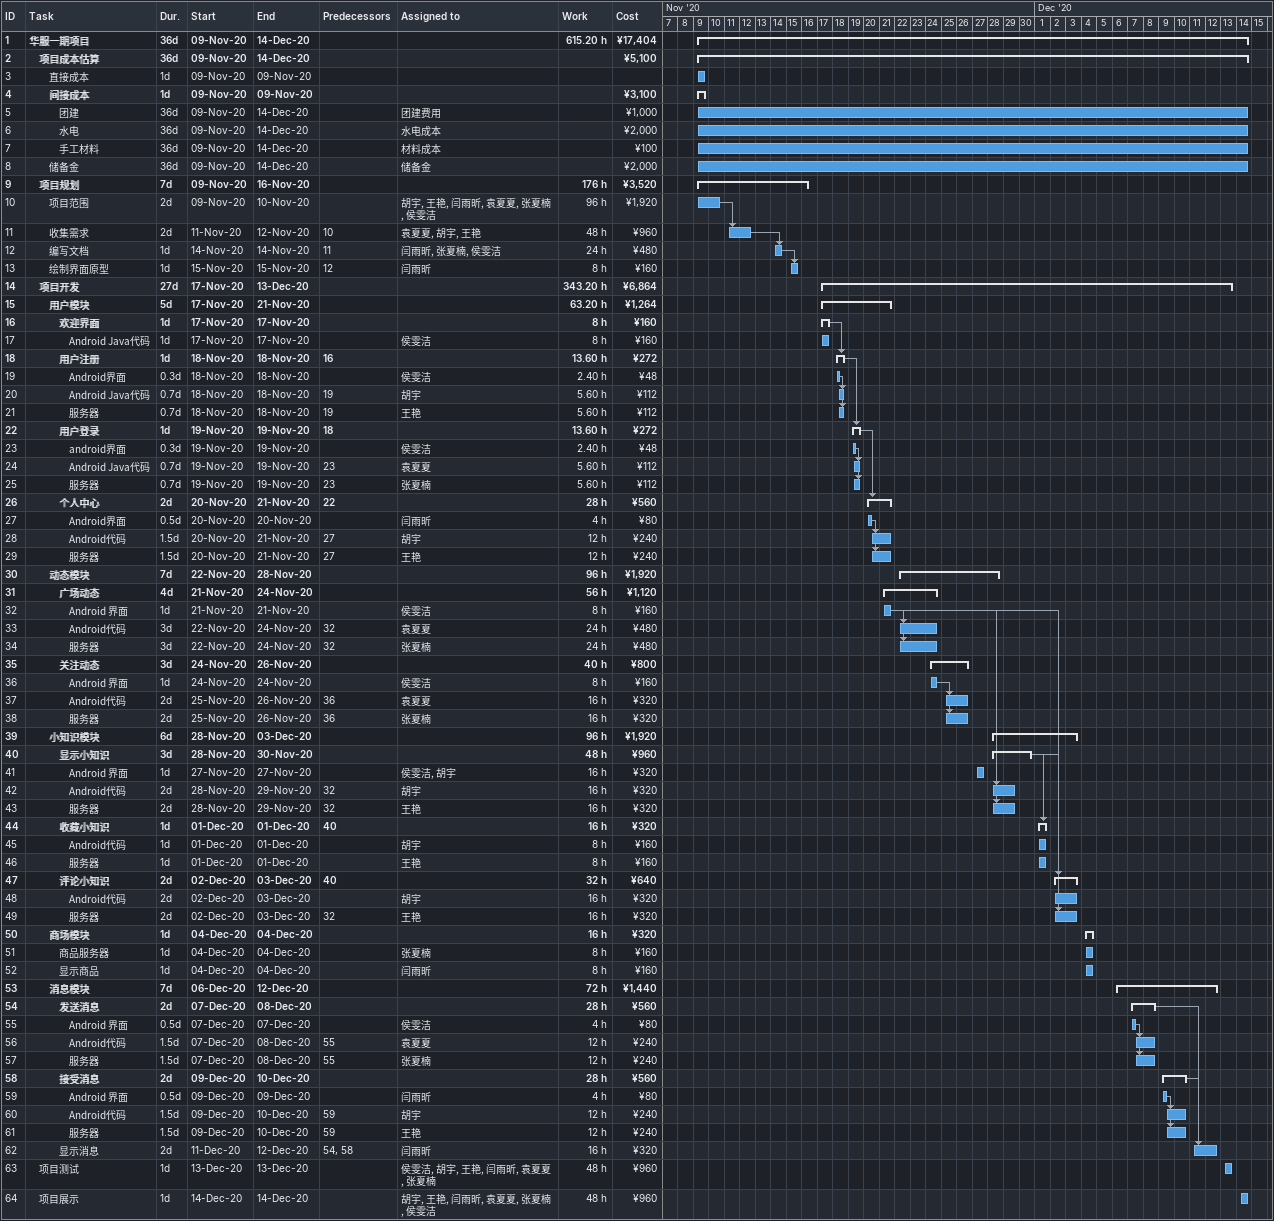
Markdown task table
| ID | Level | Task | Duration | Start | Finish | Predecessors | Resources | Work (h) | Cost (¥) |
|---|---|---|---|---|---|---|---|---|---|
| 1 | 1 | **华服一期项目** | 36d | 2020-11-09 | 2020-12-14 |  |  | 615.20 | 17404 |
| 2 | 2 | **项目成本估算** | 36d | 2020-11-09 | 2020-12-14 |  |  |  | 5100 |
| 3 | 3 | 直接成本 | 1d | 2020-11-09 | 2020-11-09 |  |  |  |  |
| 4 | 3 | **间接成本** | 1d | 2020-11-09 | 2020-11-09 |  |  |  | 3100 |
| 5 | 4 | 团建 | 36d | 2020-11-09 | 2020-12-14 |  | 团建费用 |  | 1000 |
| 6 | 4 | 水电 | 36d | 2020-11-09 | 2020-12-14 |  | 水电成本 |  | 2000 |
| 7 | 4 | 手工材料 | 36d | 2020-11-09 | 2020-12-14 |  | 材料成本 |  | 100 |
| 8 | 3 | 储备金 | 36d | 2020-11-09 | 2020-12-14 |  | 储备金 |  | 2000 |
| 9 | 2 | **项目规划** | 7d | 2020-11-09 | 2020-11-16 |  |  | 176 | 3520 |
| 10 | 3 | 项目范围 | 2d | 2020-11-09 | 2020-11-10 |  | 胡宇, 王艳, 闫雨昕, 袁夏夏, 张夏楠, 侯雯洁 | 96 | 1920 |
| 11 | 3 | 收集需求 | 2d | 2020-11-11 | 2020-11-12 | 10 | 袁夏夏, 胡宇, 王艳 | 48 | 960 |
| 12 | 3 | 编写文档 | 1d | 2020-11-14 | 2020-11-14 | 11 | 闫雨昕, 张夏楠, 侯雯洁 | 24 | 480 |
| 13 | 3 | 绘制界面原型 | 1d | 2020-11-15 | 2020-11-15 | 12 | 闫雨昕 | 8 | 160 |
| 14 | 2 | **项目开发** | 27d | 2020-11-17 | 2020-12-13 |  |  | 343.20 | 6864 |
| 15 | 3 | **用户模块** | 5d | 2020-11-17 | 2020-11-21 |  |  | 63.20 | 1264 |
| 16 | 4 | **欢迎界面** | 1d | 2020-11-17 | 2020-11-17 |  |  | 8 | 160 |
| 17 | 5 | Android Java代码 | 1d | 2020-11-17 | 2020-11-17 |  | 侯雯洁 | 8 | 160 |
| 18 | 4 | **用户注册** | 1d | 2020-11-18 | 2020-11-18 | 16 |  | 13.60 | 272 |
| 19 | 5 | Android界面 | 0.3d | 2020-11-18 | 2020-11-18 |  | 侯雯洁 | 2.40 | 48 |
| 20 | 5 | Android Java代码 | 0.7d | 2020-11-18 | 2020-11-18 | 19 | 胡宇 | 5.60 | 112 |
| 21 | 5 | 服务器 | 0.7d | 2020-11-18 | 2020-11-18 | 19 | 王艳 | 5.60 | 112 |
| 22 | 4 | **用户登录** | 1d | 2020-11-19 | 2020-11-19 | 18 |  | 13.60 | 272 |
| 23 | 5 | android界面 | 0.3d | 2020-11-19 | 2020-11-19 |  | 侯雯洁 | 2.40 | 48 |
| 24 | 5 | Android Java代码 | 0.7d | 2020-11-19 | 2020-11-19 | 23 | 袁夏夏 | 5.60 | 112 |
| 25 | 5 | 服务器 | 0.7d | 2020-11-19 | 2020-11-19 | 23 | 张夏楠 | 5.60 | 112 |
| 26 | 4 | **个人中心** | 2d | 2020-11-20 | 2020-11-21 | 22 |  | 28 | 560 |
| 27 | 5 | Android界面 | 0.5d | 2020-11-20 | 2020-11-20 |  | 闫雨昕 | 4 | 80 |
| 28 | 5 | Android代码 | 1.5d | 2020-11-20 | 2020-11-21 | 27 | 胡宇 | 12 | 240 |
| 29 | 5 | 服务器 | 1.5d | 2020-11-20 | 2020-11-21 | 27 | 王艳 | 12 | 240 |
| 30 | 3 | **动态模块** | 7d | 2020-11-22 | 2020-11-28 |  |  | 96 | 1920 |
| 31 | 4 | **广场动态** | 4d | 2020-11-21 | 2020-11-24 |  |  | 56 | 1120 |
| 32 | 5 | Android 界面 | 1d | 2020-11-21 | 2020-11-21 |  | 侯雯洁 | 8 | 160 |
| 33 | 5 | Android代码 | 3d | 2020-11-22 | 2020-11-24 | 32 | 袁夏夏 | 24 | 480 |
| 34 | 5 | 服务器 | 3d | 2020-11-22 | 2020-11-24 | 32 | 张夏楠 | 24 | 480 |
| 35 | 4 | **关注动态** | 3d | 2020-11-24 | 2020-11-26 |  |  | 40 | 800 |
| 36 | 5 | Android 界面 | 1d | 2020-11-24 | 2020-11-24 |  | 侯雯洁 | 8 | 160 |
| 37 | 5 | Android代码 | 2d | 2020-11-25 | 2020-11-26 | 36 | 袁夏夏 | 16 | 320 |
| 38 | 5 | 服务器 | 2d | 2020-11-25 | 2020-11-26 | 36 | 张夏楠 | 16 | 320 |
| 39 | 3 | **小知识模块** | 6d | 2020-11-28 | 2020-12-03 |  |  | 96 | 1920 |
| 40 | 4 | **显示小知识** | 3d | 2020-11-28 | 2020-11-30 |  |  | 48 | 960 |
| 41 | 5 | Android 界面 | 1d | 2020-11-27 | 2020-11-27 |  | 侯雯洁, 胡宇 | 16 | 320 |
| 42 | 5 | Android代码 | 2d | 2020-11-28 | 2020-11-29 | 32 | 胡宇 | 16 | 320 |
| 43 | 5 | 服务器 | 2d | 2020-11-28 | 2020-11-29 | 32 | 王艳 | 16 | 320 |
| 44 | 4 | **收藏小知识** | 1d | 2020-12-01 | 2020-12-01 | 40 |  | 16 | 320 |
| 45 | 5 | Android代码 | 1d | 2020-12-01 | 2020-12-01 |  | 胡宇 | 8 | 160 |
| 46 | 5 | 服务器 | 1d | 2020-12-01 | 2020-12-01 |  | 王艳 | 8 | 160 |
| 47 | 4 | **评论小知识** | 2d | 2020-12-02 | 2020-12-03 | 40 |  | 32 | 640 |
| 48 | 5 | Android代码 | 2d | 2020-12-02 | 2020-12-03 |  | 胡宇 | 16 | 320 |
| 49 | 5 | 服务器 | 2d | 2020-12-02 | 2020-12-03 | 32 | 王艳 | 16 | 320 |
| 50 | 3 | **商场模块** | 1d | 2020-12-04 | 2020-12-04 |  |  | 16 | 320 |
| 51 | 4 | 商品服务器 | 1d | 2020-12-04 | 2020-12-04 |  | 张夏楠 | 8 | 160 |
| 52 | 4 | 显示商品 | 1d | 2020-12-04 | 2020-12-04 |  | 闫雨昕 | 8 | 160 |
| 53 | 3 | **消息模块** | 7d | 2020-12-06 | 2020-12-12 |  |  | 72 | 1440 |
| 54 | 4 | **发送消息** | 2d | 2020-12-07 | 2020-12-08 |  |  | 28 | 560 |
| 55 | 5 | Android 界面 | 0.5d | 2020-12-07 | 2020-12-07 |  | 侯雯洁 | 4 | 80 |
| 56 | 5 | Android代码 | 1.5d | 2020-12-07 | 2020-12-08 | 55 | 袁夏夏 | 12 | 240 |
| 57 | 5 | 服务器 | 1.5d | 2020-12-07 | 2020-12-08 | 55 | 张夏楠 | 12 | 240 |
| 58 | 4 | **接受消息** | 2d | 2020-12-09 | 2020-12-10 |  |  | 28 | 560 |
| 59 | 5 | Android 界面 | 0.5d | 2020-12-09 | 2020-12-09 |  | 闫雨昕 | 4 | 80 |
| 60 | 5 | Android代码 | 1.5d | 2020-12-09 | 2020-12-10 | 59 | 胡宇 | 12 | 240 |
| 61 | 5 | 服务器 | 1.5d | 2020-12-09 | 2020-12-10 | 59 | 王艳 | 12 | 240 |
| 62 | 4 | 显示消息 | 2d | 2020-12-11 | 2020-12-12 | 54, 58 | 闫雨昕 | 16 | 320 |
| 63 | 2 | 项目测试 | 1d | 2020-12-13 | 2020-12-13 |  | 侯雯洁, 胡宇, 王艳, 闫雨昕, 袁夏夏, 张夏楠 | 48 | 960 |
| 64 | 2 | 项目展示 | 1d | 2020-12-14 | 2020-12-14 |  | 胡宇, 王艳, 闫雨昕, 袁夏夏, 张夏楠, 侯雯洁 | 48 | 960 |
